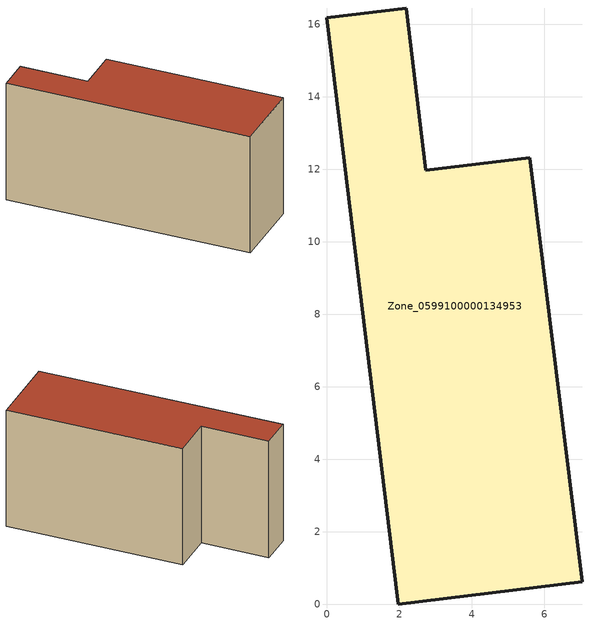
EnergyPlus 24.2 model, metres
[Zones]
Zone_0599100000134953
 floor ground (C_G): 1.97,0 0,16.18 2.19,16.45 2.73,11.97 5.6,12.32 7.04,0.62 z0
 wall outside (C_F): 2.73,11.97 2.19,16.45 0,16.18 1.97,0 7.04,0.62 5.6,12.32 2.73,11.97 z0:8.3
 roof outside (C_R): 7.04,0.62 5.6,12.32 2.73,11.97 2.19,16.45 0,16.18 1.97,0 z8.3
[BUILDING]
Pand.0599100000134953: North Axis=0; Terrain=City; Loads Convergence Tolerance Value=0.04; Temperature Convergence Tolerance Value=0.4; Solar Distribution=FullExterior; Maximum Number of Warmup Days=25; Minimum Number of Warmup Days=1
[Site:Location]
Rotterdam.The.Hague.AP_ZH_NLD Design_Conditions: Latitude=51.96; Longitude=4.45; Time Zone=1; Elevation=-4.5
[SITE:GROUNDTEMPERATURE:BUILDINGSURFACE]
18, 18, 18, 18, 18, 18, 18, 18, 18, 18, 18, 18
[MATERIAL] Thermal Absorptance=0.9; Solar Absorptance=0.7; Visible Absorptance=0.7
Name | Roughness | Thickness | Conductivity | Density | Specific Heat
G.TI.1975-1991 | MediumSmooth | 0.15 | 0.288461 | 540 | 1210
F.TI.1975-1991 | Rough | 0.3 | 0.230769 | 1920 | 840
R.TI.1975-1991 | MediumRough | 0.2 | 0.153846 | 1500 | 1000
[CONSTRUCTION]
C_G: G.TI.1975-1991
C_F: F.TI.1975-1991
C_R: R.TI.1975-1991
[ZONE]
Zone_0599100000134953: Type=1; Multiplier=1; Ceiling Height=Autocalculate; Volume=Autocalculate; Floor Area=autocalculate; Part of Total Floor Area=Yes
[ZONEINFILTRATION:DESIGNFLOWRATE]
Infil_Zone_0599100000134953: Zone or ZoneList or Space or SpaceList=Zone_0599100000134953; Schedule=AlwaysOn; Design Flow Rate Calculation Method=Flow/Area; Flow Rate per Floor Area=0.003; Constant Term Coefficient=1; Temperature Term Coefficient=0; Velocity Term Coefficient=0; Velocity Squared Term Coefficient=0
[HVACTEMPLATE:ZONE:IDEALLOADSAIRSYSTEM]
Zone_0599100000134953: Maximum Heating Supply Air Temperature=50; Minimum Cooling Supply Air Temperature=13; Maximum Heating Supply Air Humidity Ratio=0.0156; Minimum Cooling Supply Air Humidity Ratio=0.0077; Heating Limit=NoLimit; Cooling Limit=NoLimit; Dehumidification Control Type=ConstantSensibleHeatRatio; Cooling Sensible Heat Ratio=0.7; Dehumidification Setpoint=60; Humidification Control Type=None; Humidification Setpoint=30; Outdoor Air Method=None; Outdoor Air Flow Rate per Person=0.00944; Outdoor Air Flow Rate per Zone Floor Area=0; Outdoor Air Flow Rate per Zone=0; Demand Controlled Ventilation Type=None; Outdoor Air Economizer Type=NoEconomizer; Heat Recovery Type=None; Sensible Heat Recovery Effectiveness=0.7; Latent Heat Recovery Effectiveness=0.65
[ZONECONTROL:THERMOSTAT]
ThermostatControl_Zone_0599100000134953: Zone or ZoneList=Zone_0599100000134953; Control Type Schedule=DualSetpointControlType; Control 1=Thermostat_Zone_0599100000134953; Temperature Difference Between Cutout And Setpoint=0
[THERMOSTATSETPOINT:DUALSETPOINT]
Thermostat_Zone_0599100000134953: Heating Setpoint Temperature Schedule=HeatingSetpoint_Zone_0599100000134953; Cooling Setpoint Temperature Schedule=CoolingSetpoint_Zone_0599100000134953
[SCHEDULE:COMPACT]
HeatingSetpoint_Zone_0599100000134953: Through: 12/31, For: AllDays, Until: 24:00, 21
CoolingSetpoint_Zone_0599100000134953: Through: 12/31, For: AllDays, Until: 24:00, 24
DualSetpointControlType: Through: 12/31, For: AllDays, Until: 24:00, 4
AlwaysOn: Through: 12/31, For: AllDays, Until: 24:00, 1
